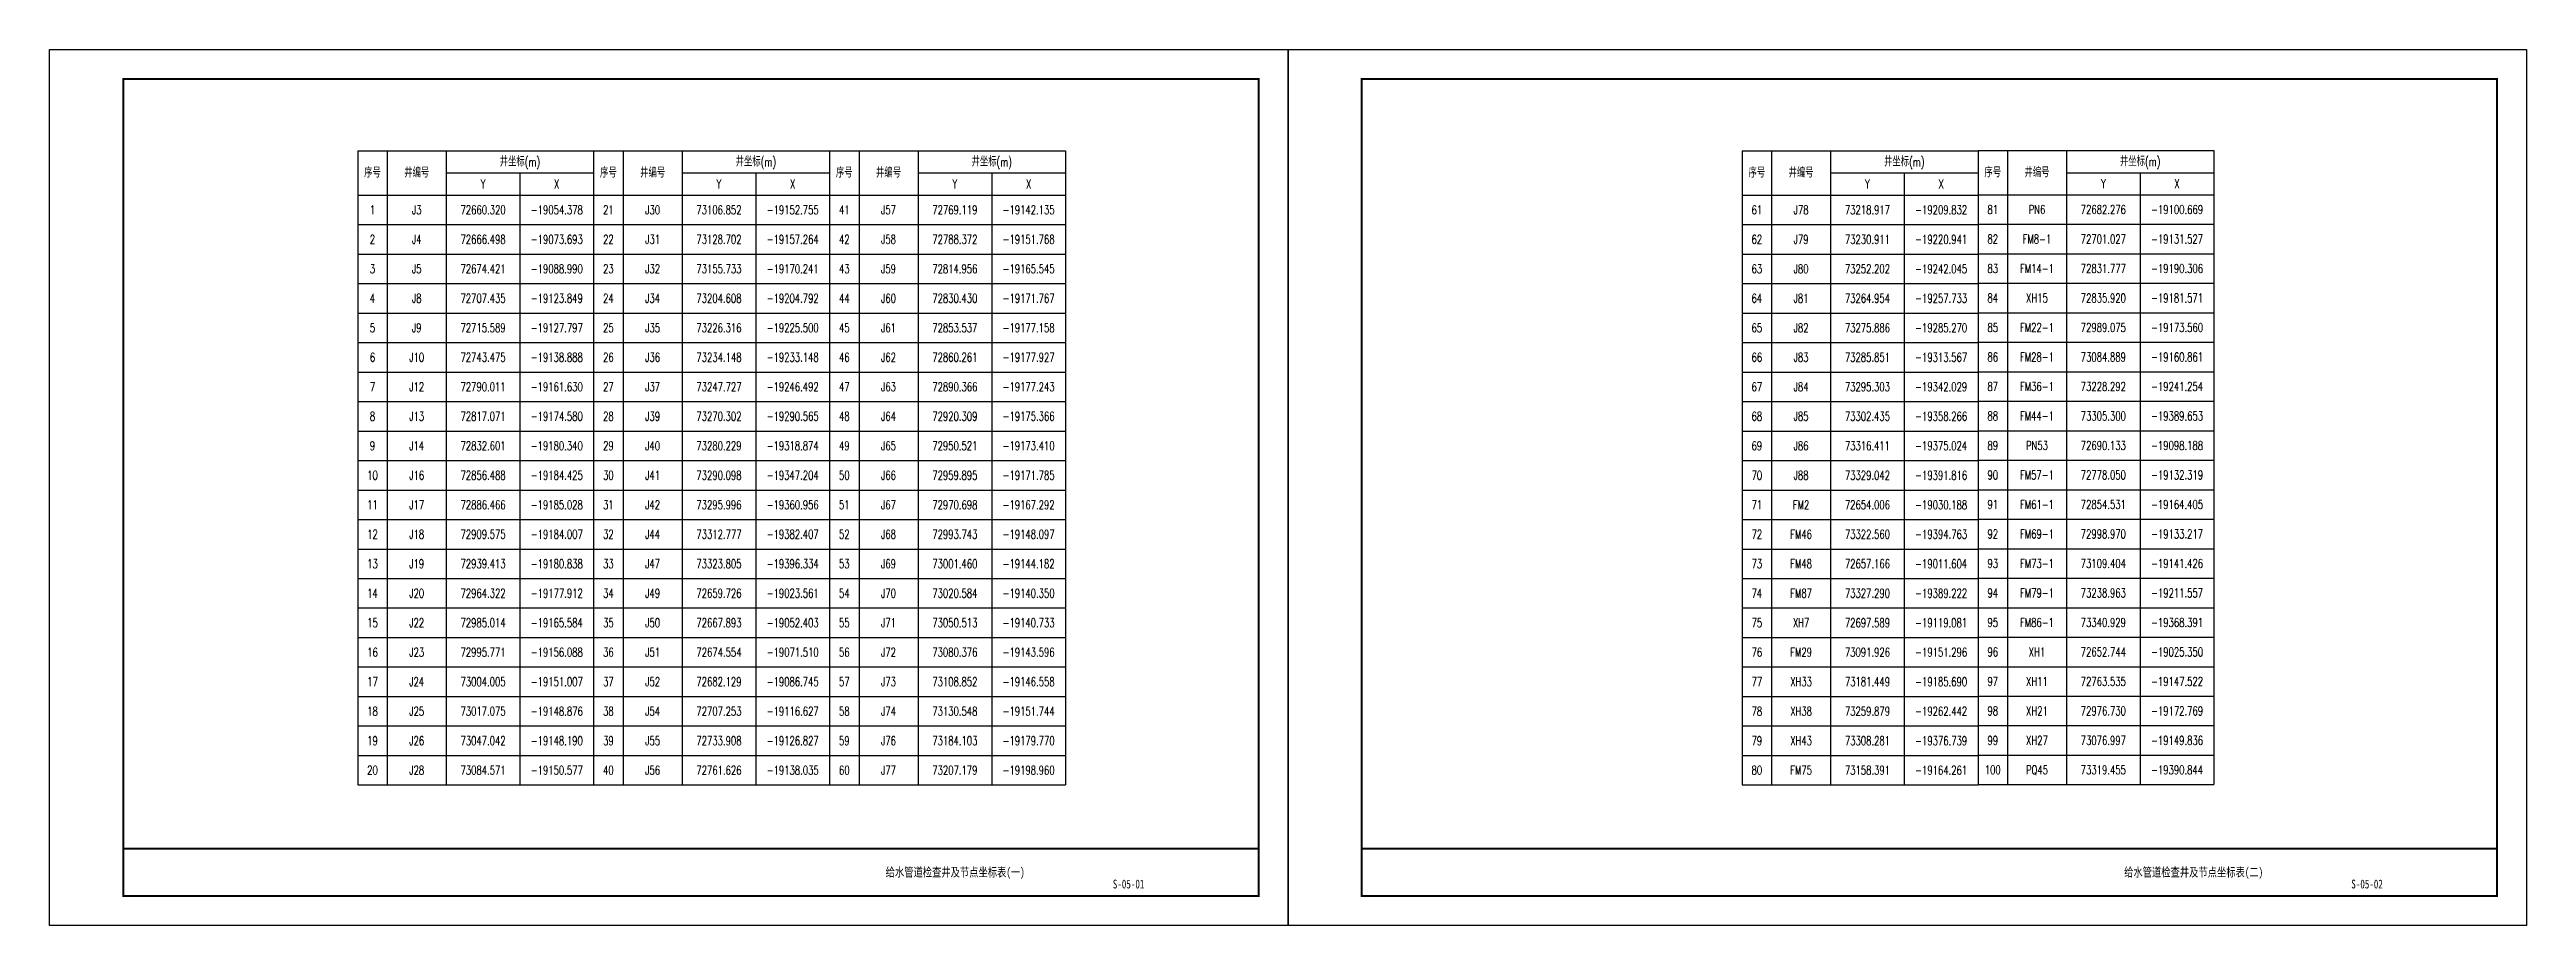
# Model space of a CAD drawing. Extents: x 562129 to 562549, y 3428659 to 3428807.
import ezdxf
from ezdxf.enums import TextEntityAlignment as Align

# ---------------------------------------------------------------- set-up
doc = ezdxf.new("R2010")
doc.units = 0
doc.header["$LTSCALE"] = 10
for name, color, linetype in [('0-TK', 7, 'CONTINUOUS'), ('GPSCOMMON', 7, 'CONTINUOUS'), ('U-ANNO-TTLB', 7, 'CONTINUOUS')]:
    doc.layers.add(name, color=color, linetype=linetype)
doc.styles.add('-宋体', font='', dxfattribs={"width": 0.75})
doc.styles.add('GPSHZ', font='txt.shx', dxfattribs={"width": 0.8, "bigfont": 'hztxt.shx'})
doc.styles.get('-宋体').set_extended_font_data('SimSun')

# ---------------------------------------------------------------- blocks, each defined once
blk = doc.blocks.new('hyjbbt')
at = {"layer": 'GPSCOMMON'}
for p, q in [((0, 0), (0, -15)), ((0, 0), (0, -15)), ((0, 0), (80, 0)), ((10, 0), (10, -15)), ((30, 0), (30, -15)), ((80, 0), (80, -15)), ((30, -7.5), (80, -7.5)), ((55, -7.5), (55, -15)), ((0, -15), (80, -15))]:
    blk.add_line(p, q, dxfattribs=at)
at = {"layer": 'GPSCOMMON', "style": 'GPSHZ', "width": 0.7}
for s, p in [('序号', (5, -7.5)), ('井编号', (20, -7.5)), ('井坐标(m)', (55, -3.75)), ('Y', (42.5, -11.25)), ('X', (67.5, -11.25))]:
    blk.add_text(s, height=3, dxfattribs=at).set_placement(p, align=Align.MIDDLE_CENTER)

msp = doc.modelspace()

# ---------------------------------------------------------------- linework, layer by layer
at = {"layer": '0-TK'}
for points in [[(562128.89, 3428807.12), (562338.89, 3428807.12), (562338.89, 3428658.62), (562128.89, 3428658.62)], [(562338.89, 3428807.12), (562548.89, 3428807.12), (562548.89, 3428658.62), (562338.89, 3428658.62)]]:
    msp.add_lwpolyline(points, close=True, dxfattribs=at)
at = {"layer": '0-TK', "const_width": 0.35}
for points in [[(562333.89, 3428663.62), (562141.39, 3428663.62), (562141.39, 3428802.12), (562333.89, 3428802.12)], [(562141.39, 3428802.12), (562333.89, 3428802.12), (562333.89, 3428671.62), (562141.39, 3428671.62)], [(562543.89, 3428663.62), (562351.39, 3428663.62), (562351.39, 3428802.12), (562543.89, 3428802.12)], [(562351.39, 3428802.12), (562543.89, 3428802.12), (562543.89, 3428671.62), (562351.39, 3428671.62)]]:
    msp.add_lwpolyline(points, close=True, dxfattribs=at)
at = {"layer": 'GPSCOMMON'}
for p, q in [((562181.15, 3428782.44), (562181.15, 3428682.44)), ((562181.15, 3428782.44), (562221.15, 3428782.44)), ((562186.15, 3428782.44), (562186.15, 3428682.44)), ((562196.15, 3428782.44), (562196.15, 3428682.44)), ((562208.65, 3428782.44), (562208.65, 3428777.44)), ((562221.15, 3428782.44), (562221.15, 3428682.44)), ((562415.89, 3428782.44), (562415.89, 3428682.44)), ((562181.15, 3428777.44), (562221.15, 3428777.44)), ((562208.65, 3428777.44), (562208.65, 3428772.44)), ((562181.15, 3428772.44), (562221.15, 3428772.44)), ((562208.65, 3428772.44), (562208.65, 3428767.44)), ((562181.15, 3428767.44), (562221.15, 3428767.44)), ((562208.65, 3428767.44), (562208.65, 3428762.44)), ((562181.15, 3428762.44), (562221.15, 3428762.44)), ((562208.65, 3428762.44), (562208.65, 3428757.44)), ((562181.15, 3428757.44), (562221.15, 3428757.44)), ((562208.65, 3428757.44), (562208.65, 3428752.44)), ((562181.15, 3428752.44), (562221.15, 3428752.44)), ((562208.65, 3428752.44), (562208.65, 3428747.44)), ((562181.15, 3428747.44), (562221.15, 3428747.44)), ((562208.65, 3428747.44), (562208.65, 3428742.44)), ((562181.15, 3428742.44), (562221.15, 3428742.44)), ((562208.65, 3428742.44), (562208.65, 3428737.44)), ((562181.15, 3428737.44), (562221.15, 3428737.44)), ((562208.65, 3428737.44), (562208.65, 3428732.44)), ((562181.15, 3428732.44), (562221.15, 3428732.44)), ((562208.65, 3428732.44), (562208.65, 3428727.44)), ((562181.15, 3428727.44), (562221.15, 3428727.44)), ((562208.65, 3428727.44), (562208.65, 3428722.44)), ((562181.15, 3428722.44), (562221.15, 3428722.44)), ((562208.65, 3428722.44), (562208.65, 3428717.44)), ((562181.15, 3428717.44), (562221.15, 3428717.44)), ((562208.65, 3428717.44), (562208.65, 3428712.44)), ((562181.15, 3428712.44), (562221.15, 3428712.44)), ((562208.65, 3428712.44), (562208.65, 3428707.44)), ((562181.15, 3428707.44), (562221.15, 3428707.44)), ((562208.65, 3428707.44), (562208.65, 3428702.44)), ((562181.15, 3428702.44), (562221.15, 3428702.44)), ((562208.65, 3428702.44), (562208.65, 3428697.44)), ((562181.15, 3428697.44), (562221.15, 3428697.44)), ((562208.65, 3428697.44), (562208.65, 3428692.44)), ((562181.15, 3428692.44), (562221.15, 3428692.44)), ((562208.65, 3428692.44), (562208.65, 3428687.44)), ((562181.15, 3428687.44), (562221.15, 3428687.44)), ((562208.65, 3428687.44), (562208.65, 3428682.44)), ((562181.15, 3428682.44), (562221.15, 3428682.44))]:
    msp.add_line(p, q, dxfattribs=at)
at = {"layer": 'U-ANNO-TTLB'}
for p, q in [((562221.15, 3428782.44), (562221.15, 3428682.44)), ((562221.15, 3428782.44), (562261.15, 3428782.44)), ((562226.15, 3428782.44), (562226.15, 3428682.44)), ((562236.15, 3428782.44), (562236.15, 3428682.44)), ((562248.65, 3428782.44), (562248.65, 3428777.44)), ((562261.15, 3428782.44), (562261.15, 3428682.44)), ((562261.15, 3428782.44), (562261.15, 3428682.44)), ((562261.15, 3428782.44), (562301.15, 3428782.44)), ((562266.15, 3428782.44), (562266.15, 3428682.44)), ((562276.15, 3428782.44), (562276.15, 3428682.44)), ((562288.65, 3428782.44), (562288.65, 3428777.44)), ((562301.15, 3428782.44), (562301.15, 3428682.44)), ((562301.15, 3428782.44), (562301.15, 3428682.44)), ((562415.89, 3428782.44), (562455.89, 3428782.44)), ((562420.89, 3428782.44), (562420.89, 3428682.44)), ((562430.89, 3428782.44), (562430.89, 3428682.44)), ((562443.39, 3428782.44), (562443.39, 3428777.44)), ((562455.89, 3428782.49), (562455.89, 3428682.49)), ((562455.89, 3428782.49), (562495.89, 3428782.49)), ((562455.89, 3428782.44), (562455.89, 3428682.44)), ((562460.89, 3428782.49), (562460.89, 3428682.49)), ((562470.89, 3428782.49), (562470.89, 3428682.49)), ((562483.39, 3428782.49), (562483.39, 3428777.49)), ((562495.89, 3428782.49), (562495.89, 3428682.49)), ((562495.89, 3428782.49), (562495.89, 3428682.49)), ((562221.15, 3428777.44), (562261.15, 3428777.44)), ((562248.65, 3428777.44), (562248.65, 3428772.44)), ((562261.15, 3428777.44), (562301.15, 3428777.44)), ((562288.65, 3428777.44), (562288.65, 3428772.44)), ((562415.89, 3428777.44), (562455.89, 3428777.44)), ((562443.39, 3428777.44), (562443.39, 3428772.44)), ((562455.89, 3428777.49), (562495.89, 3428777.49)), ((562483.39, 3428777.49), (562483.39, 3428772.49)), ((562221.15, 3428772.44), (562261.15, 3428772.44)), ((562248.65, 3428772.44), (562248.65, 3428767.44)), ((562261.15, 3428772.44), (562301.15, 3428772.44)), ((562288.65, 3428772.44), (562288.65, 3428767.44)), ((562415.89, 3428772.44), (562455.89, 3428772.44)), ((562443.39, 3428772.44), (562443.39, 3428767.44)), ((562455.89, 3428772.49), (562495.89, 3428772.49)), ((562483.39, 3428772.49), (562483.39, 3428767.49)), ((562221.15, 3428767.44), (562261.15, 3428767.44)), ((562248.65, 3428767.44), (562248.65, 3428762.44)), ((562261.15, 3428767.44), (562301.15, 3428767.44)), ((562288.65, 3428767.44), (562288.65, 3428762.44)), ((562415.89, 3428767.44), (562455.89, 3428767.44)), ((562443.39, 3428767.44), (562443.39, 3428762.44)), ((562455.89, 3428767.49), (562495.89, 3428767.49)), ((562483.39, 3428767.49), (562483.39, 3428762.49)), ((562221.15, 3428762.44), (562261.15, 3428762.44)), ((562248.65, 3428762.44), (562248.65, 3428757.44)), ((562261.15, 3428762.44), (562301.15, 3428762.44)), ((562288.65, 3428762.44), (562288.65, 3428757.44)), ((562415.89, 3428762.44), (562455.89, 3428762.44)), ((562443.39, 3428762.44), (562443.39, 3428757.44)), ((562455.89, 3428762.49), (562495.89, 3428762.49)), ((562483.39, 3428762.49), (562483.39, 3428757.49)), ((562221.15, 3428757.44), (562261.15, 3428757.44)), ((562248.65, 3428757.44), (562248.65, 3428752.44)), ((562261.15, 3428757.44), (562301.15, 3428757.44)), ((562288.65, 3428757.44), (562288.65, 3428752.44)), ((562415.89, 3428757.44), (562455.89, 3428757.44)), ((562443.39, 3428757.44), (562443.39, 3428752.44)), ((562455.89, 3428757.49), (562495.89, 3428757.49)), ((562483.39, 3428757.49), (562483.39, 3428752.49)), ((562221.15, 3428752.44), (562261.15, 3428752.44)), ((562248.65, 3428752.44), (562248.65, 3428747.44)), ((562261.15, 3428752.44), (562301.15, 3428752.44)), ((562288.65, 3428752.44), (562288.65, 3428747.44)), ((562415.89, 3428752.44), (562455.89, 3428752.44)), ((562443.39, 3428752.44), (562443.39, 3428747.44)), ((562455.89, 3428752.49), (562495.89, 3428752.49)), ((562483.39, 3428752.49), (562483.39, 3428747.49)), ((562221.15, 3428747.44), (562261.15, 3428747.44)), ((562248.65, 3428747.44), (562248.65, 3428742.44)), ((562261.15, 3428747.44), (562301.15, 3428747.44)), ((562288.65, 3428747.44), (562288.65, 3428742.44)), ((562415.89, 3428747.44), (562455.89, 3428747.44)), ((562443.39, 3428747.44), (562443.39, 3428742.44)), ((562455.89, 3428747.49), (562495.89, 3428747.49)), ((562483.39, 3428747.49), (562483.39, 3428742.49)), ((562221.15, 3428742.44), (562261.15, 3428742.44)), ((562248.65, 3428742.44), (562248.65, 3428737.44)), ((562261.15, 3428742.44), (562301.15, 3428742.44)), ((562288.65, 3428742.44), (562288.65, 3428737.44)), ((562415.89, 3428742.44), (562455.89, 3428742.44)), ((562443.39, 3428742.44), (562443.39, 3428737.44)), ((562455.89, 3428742.49), (562495.89, 3428742.49)), ((562483.39, 3428742.49), (562483.39, 3428737.49)), ((562221.15, 3428737.44), (562261.15, 3428737.44)), ((562248.65, 3428737.44), (562248.65, 3428732.44)), ((562261.15, 3428737.44), (562301.15, 3428737.44)), ((562288.65, 3428737.44), (562288.65, 3428732.44)), ((562415.89, 3428737.44), (562455.89, 3428737.44)), ((562443.39, 3428737.44), (562443.39, 3428732.44)), ((562455.89, 3428737.49), (562495.89, 3428737.49)), ((562483.39, 3428737.49), (562483.39, 3428732.49)), ((562221.15, 3428732.44), (562261.15, 3428732.44)), ((562248.65, 3428732.44), (562248.65, 3428727.44)), ((562261.15, 3428732.44), (562301.15, 3428732.44)), ((562288.65, 3428732.44), (562288.65, 3428727.44)), ((562415.89, 3428732.44), (562455.89, 3428732.44)), ((562443.39, 3428732.44), (562443.39, 3428727.44)), ((562455.89, 3428732.49), (562495.89, 3428732.49)), ((562483.39, 3428732.49), (562483.39, 3428727.49)), ((562221.15, 3428727.44), (562261.15, 3428727.44)), ((562248.65, 3428727.44), (562248.65, 3428722.44)), ((562261.15, 3428727.44), (562301.15, 3428727.44)), ((562288.65, 3428727.44), (562288.65, 3428722.44)), ((562415.89, 3428727.44), (562455.89, 3428727.44)), ((562443.39, 3428727.44), (562443.39, 3428722.44)), ((562455.89, 3428727.49), (562495.89, 3428727.49)), ((562483.39, 3428727.49), (562483.39, 3428722.49)), ((562221.15, 3428722.44), (562261.15, 3428722.44)), ((562248.65, 3428722.44), (562248.65, 3428717.44)), ((562261.15, 3428722.44), (562301.15, 3428722.44)), ((562288.65, 3428722.44), (562288.65, 3428717.44)), ((562415.89, 3428722.44), (562455.89, 3428722.44)), ((562443.39, 3428722.44), (562443.39, 3428717.44)), ((562455.89, 3428722.49), (562495.89, 3428722.49)), ((562483.39, 3428722.49), (562483.39, 3428717.49)), ((562221.15, 3428717.44), (562261.15, 3428717.44)), ((562248.65, 3428717.44), (562248.65, 3428712.44)), ((562261.15, 3428717.44), (562301.15, 3428717.44)), ((562288.65, 3428717.44), (562288.65, 3428712.44)), ((562415.89, 3428717.44), (562455.89, 3428717.44)), ((562443.39, 3428717.44), (562443.39, 3428712.44)), ((562455.89, 3428717.49), (562495.89, 3428717.49)), ((562483.39, 3428717.49), (562483.39, 3428712.49)), ((562221.15, 3428712.44), (562261.15, 3428712.44)), ((562248.65, 3428712.44), (562248.65, 3428707.44)), ((562261.15, 3428712.44), (562301.15, 3428712.44)), ((562288.65, 3428712.44), (562288.65, 3428707.44)), ((562415.89, 3428712.44), (562455.89, 3428712.44)), ((562443.39, 3428712.44), (562443.39, 3428707.44)), ((562455.89, 3428712.49), (562495.89, 3428712.49)), ((562483.39, 3428712.49), (562483.39, 3428707.49)), ((562221.15, 3428707.44), (562261.15, 3428707.44)), ((562248.65, 3428707.44), (562248.65, 3428702.44)), ((562261.15, 3428707.44), (562301.15, 3428707.44)), ((562288.65, 3428707.44), (562288.65, 3428702.44)), ((562415.89, 3428707.44), (562455.89, 3428707.44)), ((562443.39, 3428707.44), (562443.39, 3428702.44)), ((562455.89, 3428707.49), (562495.89, 3428707.49)), ((562483.39, 3428707.49), (562483.39, 3428702.49)), ((562221.15, 3428702.44), (562261.15, 3428702.44)), ((562248.65, 3428702.44), (562248.65, 3428697.44)), ((562261.15, 3428702.44), (562301.15, 3428702.44)), ((562288.65, 3428702.44), (562288.65, 3428697.44)), ((562415.89, 3428702.44), (562455.89, 3428702.44)), ((562443.39, 3428702.44), (562443.39, 3428697.44)), ((562455.89, 3428702.49), (562495.89, 3428702.49)), ((562483.39, 3428702.49), (562483.39, 3428697.49)), ((562221.15, 3428697.44), (562261.15, 3428697.44)), ((562248.65, 3428697.44), (562248.65, 3428692.44)), ((562261.15, 3428697.44), (562301.15, 3428697.44)), ((562288.65, 3428697.44), (562288.65, 3428692.44)), ((562415.89, 3428697.44), (562455.89, 3428697.44)), ((562443.39, 3428697.44), (562443.39, 3428692.44)), ((562455.89, 3428697.49), (562495.89, 3428697.49)), ((562483.39, 3428697.49), (562483.39, 3428692.49)), ((562221.15, 3428692.44), (562261.15, 3428692.44)), ((562248.65, 3428692.44), (562248.65, 3428687.44)), ((562261.15, 3428692.44), (562301.15, 3428692.44)), ((562288.65, 3428692.44), (562288.65, 3428687.44)), ((562415.89, 3428692.44), (562455.89, 3428692.44)), ((562443.39, 3428692.44), (562443.39, 3428687.44)), ((562455.89, 3428692.49), (562495.89, 3428692.49)), ((562483.39, 3428692.49), (562483.39, 3428687.49)), ((562221.15, 3428687.44), (562261.15, 3428687.44)), ((562248.65, 3428687.44), (562248.65, 3428682.44)), ((562261.15, 3428687.44), (562301.15, 3428687.44)), ((562288.65, 3428687.44), (562288.65, 3428682.44)), ((562415.89, 3428687.44), (562455.89, 3428687.44)), ((562443.39, 3428687.44), (562443.39, 3428682.44)), ((562455.89, 3428687.49), (562495.89, 3428687.49)), ((562483.39, 3428687.49), (562483.39, 3428682.49)), ((562221.15, 3428682.44), (562261.15, 3428682.44)), ((562261.15, 3428682.44), (562301.15, 3428682.44)), ((562415.89, 3428682.44), (562455.89, 3428682.44)), ((562455.89, 3428682.49), (562495.89, 3428682.49))]:
    msp.add_line(p, q, dxfattribs=at)

# ---------------------------------------------------------------- block references
at = {"layer": 'GPSCOMMON', "xscale": 0.5, "yscale": 0.5, "zscale": 0.5}
msp.add_blockref('hyjbbt', (562181.15, 3428789.94), dxfattribs=at)
at = {"layer": 'U-ANNO-TTLB', "xscale": 0.5, "yscale": 0.5, "zscale": 0.5}
for p in [(562221.15, 3428789.94), (562261.15, 3428789.94), (562415.89, 3428789.94), (562455.89, 3428789.99)]:
    msp.add_blockref('hyjbbt', p, dxfattribs=at)

# ---------------------------------------------------------------- texts
at = {"layer": 'GPSCOMMON', "style": 'GPSHZ', "width": 0.7}
for s, p in [('1', (562183.65, 3428779.94)), ('J3', (562191.15, 3428779.94)), ('72660.320', (562202.4, 3428779.94)), ('-19054.378', (562214.9, 3428779.94)), ('2', (562183.65, 3428774.94)), ('J4', (562191.15, 3428774.94)), ('72666.498', (562202.4, 3428774.94)), ('-19073.693', (562214.9, 3428774.94)), ('3', (562183.65, 3428769.94)), ('J5', (562191.15, 3428769.94)), ('72674.421', (562202.4, 3428769.94)), ('-19088.990', (562214.9, 3428769.94)), ('4', (562183.65, 3428764.94)), ('J8', (562191.15, 3428764.94)), ('72707.435', (562202.4, 3428764.94)), ('-19123.849', (562214.9, 3428764.94)), ('5', (562183.65, 3428759.94)), ('J9', (562191.15, 3428759.94)), ('72715.589', (562202.4, 3428759.94)), ('-19127.797', (562214.9, 3428759.94)), ('6', (562183.65, 3428754.94)), ('J10', (562191.15, 3428754.94)), ('72743.475', (562202.4, 3428754.94)), ('-19138.888', (562214.9, 3428754.94)), ('7', (562183.65, 3428749.94)), ('J12', (562191.15, 3428749.94)), ('72790.011', (562202.4, 3428749.94)), ('-19161.630', (562214.9, 3428749.94)), ('8', (562183.65, 3428744.94)), ('J13', (562191.15, 3428744.94)), ('72817.071', (562202.4, 3428744.94)), ('-19174.580', (562214.9, 3428744.94)), ('9', (562183.65, 3428739.94)), ('J14', (562191.15, 3428739.94)), ('72832.601', (562202.4, 3428739.94)), ('-19180.340', (562214.9, 3428739.94)), ('10', (562183.65, 3428734.94)), ('J16', (562191.15, 3428734.94)), ('72856.488', (562202.4, 3428734.94)), ('-19184.425', (562214.9, 3428734.94)), ('11', (562183.65, 3428729.94)), ('J17', (562191.15, 3428729.94)), ('72886.466', (562202.4, 3428729.94)), ('-19185.028', (562214.9, 3428729.94)), ('12', (562183.65, 3428724.94)), ('J18', (562191.15, 3428724.94)), ('72909.575', (562202.4, 3428724.94)), ('-19184.007', (562214.9, 3428724.94)), ('13', (562183.65, 3428719.94)), ('J19', (562191.15, 3428719.94)), ('72939.413', (562202.4, 3428719.94)), ('-19180.838', (562214.9, 3428719.94)), ('14', (562183.65, 3428714.94)), ('J20', (562191.15, 3428714.94)), ('72964.322', (562202.4, 3428714.94)), ('-19177.912', (562214.9, 3428714.94)), ('15', (562183.65, 3428709.94)), ('J22', (562191.15, 3428709.94)), ('72985.014', (562202.4, 3428709.94)), ('-19165.584', (562214.9, 3428709.94)), ('16', (562183.65, 3428704.94)), ('J23', (562191.15, 3428704.94)), ('72995.771', (562202.4, 3428704.94)), ('-19156.088', (562214.9, 3428704.94)), ('17', (562183.65, 3428699.94)), ('J24', (562191.15, 3428699.94)), ('73004.005', (562202.4, 3428699.94)), ('-19151.007', (562214.9, 3428699.94)), ('18', (562183.65, 3428694.94)), ('J25', (562191.15, 3428694.94)), ('73017.075', (562202.4, 3428694.94)), ('-19148.876', (562214.9, 3428694.94)), ('19', (562183.65, 3428689.94)), ('J26', (562191.15, 3428689.94)), ('73047.042', (562202.4, 3428689.94)), ('-19148.190', (562214.9, 3428689.94)), ('20', (562183.65, 3428684.94)), ('J28', (562191.15, 3428684.94)), ('73084.571', (562202.4, 3428684.94)), ('-19150.577', (562214.9, 3428684.94))]:
    msp.add_text(s, height=1.5, dxfattribs=at).set_placement(p, align=Align.MIDDLE_CENTER)
at = {"layer": 'GPSCOMMON', "style": '-宋体', "width": 0.75}
for s, p in [('给水管道检查井及节点坐标表(一)', (562282.45, 3428667.59)), ('S-05-01', (562311.86, 3428665.64)), ('给水管道检查井及节点坐标表(二)', (562492.45, 3428667.59)), ('S-05-02', (562521.86, 3428665.64))]:
    msp.add_text(s, height=1.5, dxfattribs=at).set_placement(p, align=Align.MIDDLE)
at = {"layer": 'U-ANNO-TTLB', "style": 'GPSHZ', "width": 0.7}
for s, p in [('21', (562223.65, 3428779.94)), ('J30', (562231.15, 3428779.94)), ('73106.852', (562242.4, 3428779.94)), ('-19152.755', (562254.9, 3428779.94)), ('41', (562263.65, 3428779.94)), ('J57', (562271.15, 3428779.94)), ('72769.119', (562282.4, 3428779.94)), ('-19142.135', (562294.9, 3428779.94)), ('61', (562418.39, 3428779.94)), ('J78', (562425.89, 3428779.94)), ('73218.917', (562437.14, 3428779.94)), ('-19209.832', (562449.64, 3428779.94)), ('81', (562458.39, 3428779.99)), ('PN6', (562465.89, 3428779.99)), ('72682.276', (562477.14, 3428779.99)), ('-19100.669', (562489.64, 3428779.99)), ('22', (562223.65, 3428774.94)), ('J31', (562231.15, 3428774.94)), ('73128.702', (562242.4, 3428774.94)), ('-19157.264', (562254.9, 3428774.94)), ('42', (562263.65, 3428774.94)), ('J58', (562271.15, 3428774.94)), ('72788.372', (562282.4, 3428774.94)), ('-19151.768', (562294.9, 3428774.94)), ('62', (562418.39, 3428774.94)), ('J79', (562425.89, 3428774.94)), ('73230.911', (562437.14, 3428774.94)), ('-19220.941', (562449.64, 3428774.94)), ('82', (562458.39, 3428774.99)), ('FM8-1', (562465.89, 3428774.99)), ('72701.027', (562477.14, 3428774.99)), ('-19131.527', (562489.64, 3428774.99)), ('23', (562223.65, 3428769.94)), ('J32', (562231.15, 3428769.94)), ('73155.733', (562242.4, 3428769.94)), ('-19170.241', (562254.9, 3428769.94)), ('43', (562263.65, 3428769.94)), ('J59', (562271.15, 3428769.94)), ('72814.956', (562282.4, 3428769.94)), ('-19165.545', (562294.9, 3428769.94)), ('63', (562418.39, 3428769.94)), ('J80', (562425.89, 3428769.94)), ('73252.202', (562437.14, 3428769.94)), ('-19242.045', (562449.64, 3428769.94)), ('83', (562458.39, 3428769.99)), ('FM14-1', (562465.89, 3428769.99)), ('72831.777', (562477.14, 3428769.99)), ('-19190.306', (562489.64, 3428769.99)), ('24', (562223.65, 3428764.94)), ('J34', (562231.15, 3428764.94)), ('73204.608', (562242.4, 3428764.94)), ('-19204.792', (562254.9, 3428764.94)), ('44', (562263.65, 3428764.94)), ('J60', (562271.15, 3428764.94)), ('72830.430', (562282.4, 3428764.94)), ('-19171.767', (562294.9, 3428764.94)), ('64', (562418.39, 3428764.94)), ('J81', (562425.89, 3428764.94)), ('73264.954', (562437.14, 3428764.94)), ('-19257.733', (562449.64, 3428764.94)), ('84', (562458.39, 3428764.99)), ('XH15', (562465.89, 3428764.99)), ('72835.920', (562477.14, 3428764.99)), ('-19181.571', (562489.64, 3428764.99)), ('25', (562223.65, 3428759.94)), ('J35', (562231.15, 3428759.94)), ('73226.316', (562242.4, 3428759.94)), ('-19225.500', (562254.9, 3428759.94)), ('45', (562263.65, 3428759.94)), ('J61', (562271.15, 3428759.94)), ('72853.537', (562282.4, 3428759.94)), ('-19177.158', (562294.9, 3428759.94)), ('65', (562418.39, 3428759.94)), ('J82', (562425.89, 3428759.94)), ('73275.886', (562437.14, 3428759.94)), ('-19285.270', (562449.64, 3428759.94)), ('85', (562458.39, 3428759.99)), ('FM22-1', (562465.89, 3428759.99)), ('72989.075', (562477.14, 3428759.99)), ('-19173.560', (562489.64, 3428759.99)), ('26', (562223.65, 3428754.94)), ('J36', (562231.15, 3428754.94)), ('73234.148', (562242.4, 3428754.94)), ('-19233.148', (562254.9, 3428754.94)), ('46', (562263.65, 3428754.94)), ('J62', (562271.15, 3428754.94)), ('72860.261', (562282.4, 3428754.94)), ('-19177.927', (562294.9, 3428754.94)), ('66', (562418.39, 3428754.94)), ('J83', (562425.89, 3428754.94)), ('73285.851', (562437.14, 3428754.94)), ('-19313.567', (562449.64, 3428754.94)), ('86', (562458.39, 3428754.99)), ('FM28-1', (562465.89, 3428754.99)), ('73084.889', (562477.14, 3428754.99)), ('-19160.861', (562489.64, 3428754.99)), ('27', (562223.65, 3428749.94)), ('J37', (562231.15, 3428749.94)), ('73247.727', (562242.4, 3428749.94)), ('-19246.492', (562254.9, 3428749.94)), ('47', (562263.65, 3428749.94)), ('J63', (562271.15, 3428749.94)), ('72890.366', (562282.4, 3428749.94)), ('-19177.243', (562294.9, 3428749.94)), ('67', (562418.39, 3428749.94)), ('J84', (562425.89, 3428749.94)), ('73295.303', (562437.14, 3428749.94)), ('-19342.029', (562449.64, 3428749.94)), ('87', (562458.39, 3428749.99)), ('FM36-1', (562465.89, 3428749.99)), ('73228.292', (562477.14, 3428749.99)), ('-19241.254', (562489.64, 3428749.99)), ('28', (562223.65, 3428744.94)), ('J39', (562231.15, 3428744.94)), ('73270.302', (562242.4, 3428744.94)), ('-19290.565', (562254.9, 3428744.94)), ('48', (562263.65, 3428744.94)), ('J64', (562271.15, 3428744.94)), ('72920.309', (562282.4, 3428744.94)), ('-19175.366', (562294.9, 3428744.94)), ('68', (562418.39, 3428744.94)), ('J85', (562425.89, 3428744.94)), ('73302.435', (562437.14, 3428744.94)), ('-19358.266', (562449.64, 3428744.94)), ('88', (562458.39, 3428744.99)), ('FM44-1', (562465.89, 3428744.99)), ('73305.300', (562477.14, 3428744.99)), ('-19389.653', (562489.64, 3428744.99)), ('29', (562223.65, 3428739.94)), ('J40', (562231.15, 3428739.94)), ('73280.229', (562242.4, 3428739.94)), ('-19318.874', (562254.9, 3428739.94)), ('49', (562263.65, 3428739.94)), ('J65', (562271.15, 3428739.94)), ('72950.521', (562282.4, 3428739.94)), ('-19173.410', (562294.9, 3428739.94)), ('69', (562418.39, 3428739.94)), ('J86', (562425.89, 3428739.94)), ('73316.411', (562437.14, 3428739.94)), ('-19375.024', (562449.64, 3428739.94)), ('89', (562458.39, 3428739.99)), ('PN53', (562465.89, 3428739.99)), ('72690.133', (562477.14, 3428739.99)), ('-19098.188', (562489.64, 3428739.99)), ('30', (562223.65, 3428734.94)), ('J41', (562231.15, 3428734.94)), ('73290.098', (562242.4, 3428734.94)), ('-19347.204', (562254.9, 3428734.94)), ('50', (562263.65, 3428734.94)), ('J66', (562271.15, 3428734.94)), ('72959.895', (562282.4, 3428734.94)), ('-19171.785', (562294.9, 3428734.94)), ('70', (562418.39, 3428734.94)), ('J88', (562425.89, 3428734.94)), ('73329.042', (562437.14, 3428734.94)), ('-19391.816', (562449.64, 3428734.94)), ('90', (562458.39, 3428734.99)), ('FM57-1', (562465.89, 3428734.99)), ('72778.050', (562477.14, 3428734.99)), ('-19132.319', (562489.64, 3428734.99)), ('31', (562223.65, 3428729.94)), ('J42', (562231.15, 3428729.94)), ('73295.996', (562242.4, 3428729.94)), ('-19360.956', (562254.9, 3428729.94)), ('51', (562263.65, 3428729.94)), ('J67', (562271.15, 3428729.94)), ('72970.698', (562282.4, 3428729.94)), ('-19167.292', (562294.9, 3428729.94)), ('71', (562418.39, 3428729.94)), ('FM2', (562425.89, 3428729.94)), ('72654.006', (562437.14, 3428729.94)), ('-19030.188', (562449.64, 3428729.94)), ('91', (562458.39, 3428729.99)), ('FM61-1', (562465.89, 3428729.99)), ('72854.531', (562477.14, 3428729.99)), ('-19164.405', (562489.64, 3428729.99)), ('32', (562223.65, 3428724.94)), ('J44', (562231.15, 3428724.94)), ('73312.777', (562242.4, 3428724.94)), ('-19382.407', (562254.9, 3428724.94)), ('52', (562263.65, 3428724.94)), ('J68', (562271.15, 3428724.94)), ('72993.743', (562282.4, 3428724.94)), ('-19148.097', (562294.9, 3428724.94)), ('72', (562418.39, 3428724.94)), ('FM46', (562425.89, 3428724.94)), ('73322.560', (562437.14, 3428724.94)), ('-19394.763', (562449.64, 3428724.94)), ('92', (562458.39, 3428724.99)), ('FM69-1', (562465.89, 3428724.99)), ('72998.970', (562477.14, 3428724.99)), ('-19133.217', (562489.64, 3428724.99)), ('33', (562223.65, 3428719.94)), ('J47', (562231.15, 3428719.94)), ('73323.805', (562242.4, 3428719.94)), ('-19396.334', (562254.9, 3428719.94)), ('53', (562263.65, 3428719.94)), ('J69', (562271.15, 3428719.94)), ('73001.460', (562282.4, 3428719.94)), ('-19144.182', (562294.9, 3428719.94)), ('73', (562418.39, 3428719.94)), ('FM48', (562425.89, 3428719.94)), ('72657.166', (562437.14, 3428719.94)), ('-19011.604', (562449.64, 3428719.94)), ('93', (562458.39, 3428719.99)), ('FM73-1', (562465.89, 3428719.99)), ('73109.404', (562477.14, 3428719.99)), ('-19141.426', (562489.64, 3428719.99)), ('34', (562223.65, 3428714.94)), ('J49', (562231.15, 3428714.94)), ('72659.726', (562242.4, 3428714.94)), ('-19023.561', (562254.9, 3428714.94)), ('54', (562263.65, 3428714.94)), ('J70', (562271.15, 3428714.94)), ('73020.584', (562282.4, 3428714.94)), ('-19140.350', (562294.9, 3428714.94)), ('74', (562418.39, 3428714.94)), ('FM87', (562425.89, 3428714.94)), ('73327.290', (562437.14, 3428714.94)), ('-19389.222', (562449.64, 3428714.94)), ('94', (562458.39, 3428714.99)), ('FM79-1', (562465.89, 3428714.99)), ('73238.963', (562477.14, 3428714.99)), ('-19211.557', (562489.64, 3428714.99)), ('35', (562223.65, 3428709.94)), ('J50', (562231.15, 3428709.94)), ('72667.893', (562242.4, 3428709.94)), ('-19052.403', (562254.9, 3428709.94)), ('55', (562263.65, 3428709.94)), ('J71', (562271.15, 3428709.94)), ('73050.513', (562282.4, 3428709.94)), ('-19140.733', (562294.9, 3428709.94)), ('75', (562418.39, 3428709.94)), ('XH7', (562425.89, 3428709.94)), ('72697.589', (562437.14, 3428709.94)), ('-19119.081', (562449.64, 3428709.94)), ('95', (562458.39, 3428709.99)), ('FM86-1', (562465.89, 3428709.99)), ('73340.929', (562477.14, 3428709.99)), ('-19368.391', (562489.64, 3428709.99)), ('36', (562223.65, 3428704.94)), ('J51', (562231.15, 3428704.94)), ('72674.554', (562242.4, 3428704.94)), ('-19071.510', (562254.9, 3428704.94)), ('56', (562263.65, 3428704.94)), ('J72', (562271.15, 3428704.94)), ('73080.376', (562282.4, 3428704.94)), ('-19143.596', (562294.9, 3428704.94)), ('76', (562418.39, 3428704.94)), ('FM29', (562425.89, 3428704.94)), ('73091.926', (562437.14, 3428704.94)), ('-19151.296', (562449.64, 3428704.94)), ('96', (562458.39, 3428704.99)), ('XH1', (562465.89, 3428704.99)), ('72652.744', (562477.14, 3428704.99)), ('-19025.350', (562489.64, 3428704.99)), ('37', (562223.65, 3428699.94)), ('J52', (562231.15, 3428699.94)), ('72682.129', (562242.4, 3428699.94)), ('-19086.745', (562254.9, 3428699.94)), ('57', (562263.65, 3428699.94)), ('J73', (562271.15, 3428699.94)), ('73108.852', (562282.4, 3428699.94)), ('-19146.558', (562294.9, 3428699.94)), ('77', (562418.39, 3428699.94)), ('XH33', (562425.89, 3428699.94)), ('73181.449', (562437.14, 3428699.94)), ('-19185.690', (562449.64, 3428699.94)), ('97', (562458.39, 3428699.99)), ('XH11', (562465.89, 3428699.99)), ('72763.535', (562477.14, 3428699.99)), ('-19147.522', (562489.64, 3428699.99)), ('38', (562223.65, 3428694.94)), ('J54', (562231.15, 3428694.94)), ('72707.253', (562242.4, 3428694.94)), ('-19116.627', (562254.9, 3428694.94)), ('58', (562263.65, 3428694.94)), ('J74', (562271.15, 3428694.94)), ('73130.548', (562282.4, 3428694.94)), ('-19151.744', (562294.9, 3428694.94)), ('78', (562418.39, 3428694.94)), ('XH38', (562425.89, 3428694.94)), ('73259.879', (562437.14, 3428694.94)), ('-19262.442', (562449.64, 3428694.94)), ('98', (562458.39, 3428694.99)), ('XH21', (562465.89, 3428694.99)), ('72976.730', (562477.14, 3428694.99)), ('-19172.769', (562489.64, 3428694.99)), ('39', (562223.65, 3428689.94)), ('J55', (562231.15, 3428689.94)), ('72733.908', (562242.4, 3428689.94)), ('-19126.827', (562254.9, 3428689.94)), ('59', (562263.65, 3428689.94)), ('J76', (562271.15, 3428689.94)), ('73184.103', (562282.4, 3428689.94)), ('-19179.770', (562294.9, 3428689.94)), ('79', (562418.39, 3428689.94)), ('XH43', (562425.89, 3428689.94)), ('73308.281', (562437.14, 3428689.94)), ('-19376.739', (562449.64, 3428689.94)), ('99', (562458.39, 3428689.99)), ('XH27', (562465.89, 3428689.99)), ('73076.997', (562477.14, 3428689.99)), ('-19149.836', (562489.64, 3428689.99)), ('40', (562223.65, 3428684.94)), ('J56', (562231.15, 3428684.94)), ('72761.626', (562242.4, 3428684.94)), ('-19138.035', (562254.9, 3428684.94)), ('60', (562263.65, 3428684.94)), ('J77', (562271.15, 3428684.94)), ('73207.179', (562282.4, 3428684.94)), ('-19198.960', (562294.9, 3428684.94)), ('80', (562418.39, 3428684.94)), ('FM75', (562425.89, 3428684.94)), ('73158.391', (562437.14, 3428684.94)), ('-19164.261', (562449.64, 3428684.94)), ('100', (562458.39, 3428684.99)), ('PQ45', (562465.89, 3428684.99)), ('73319.455', (562477.14, 3428684.99)), ('-19390.844', (562489.64, 3428684.99))]:
    msp.add_text(s, height=1.5, dxfattribs=at).set_placement(p, align=Align.MIDDLE_CENTER)

doc.saveas('drawing.dxf')
